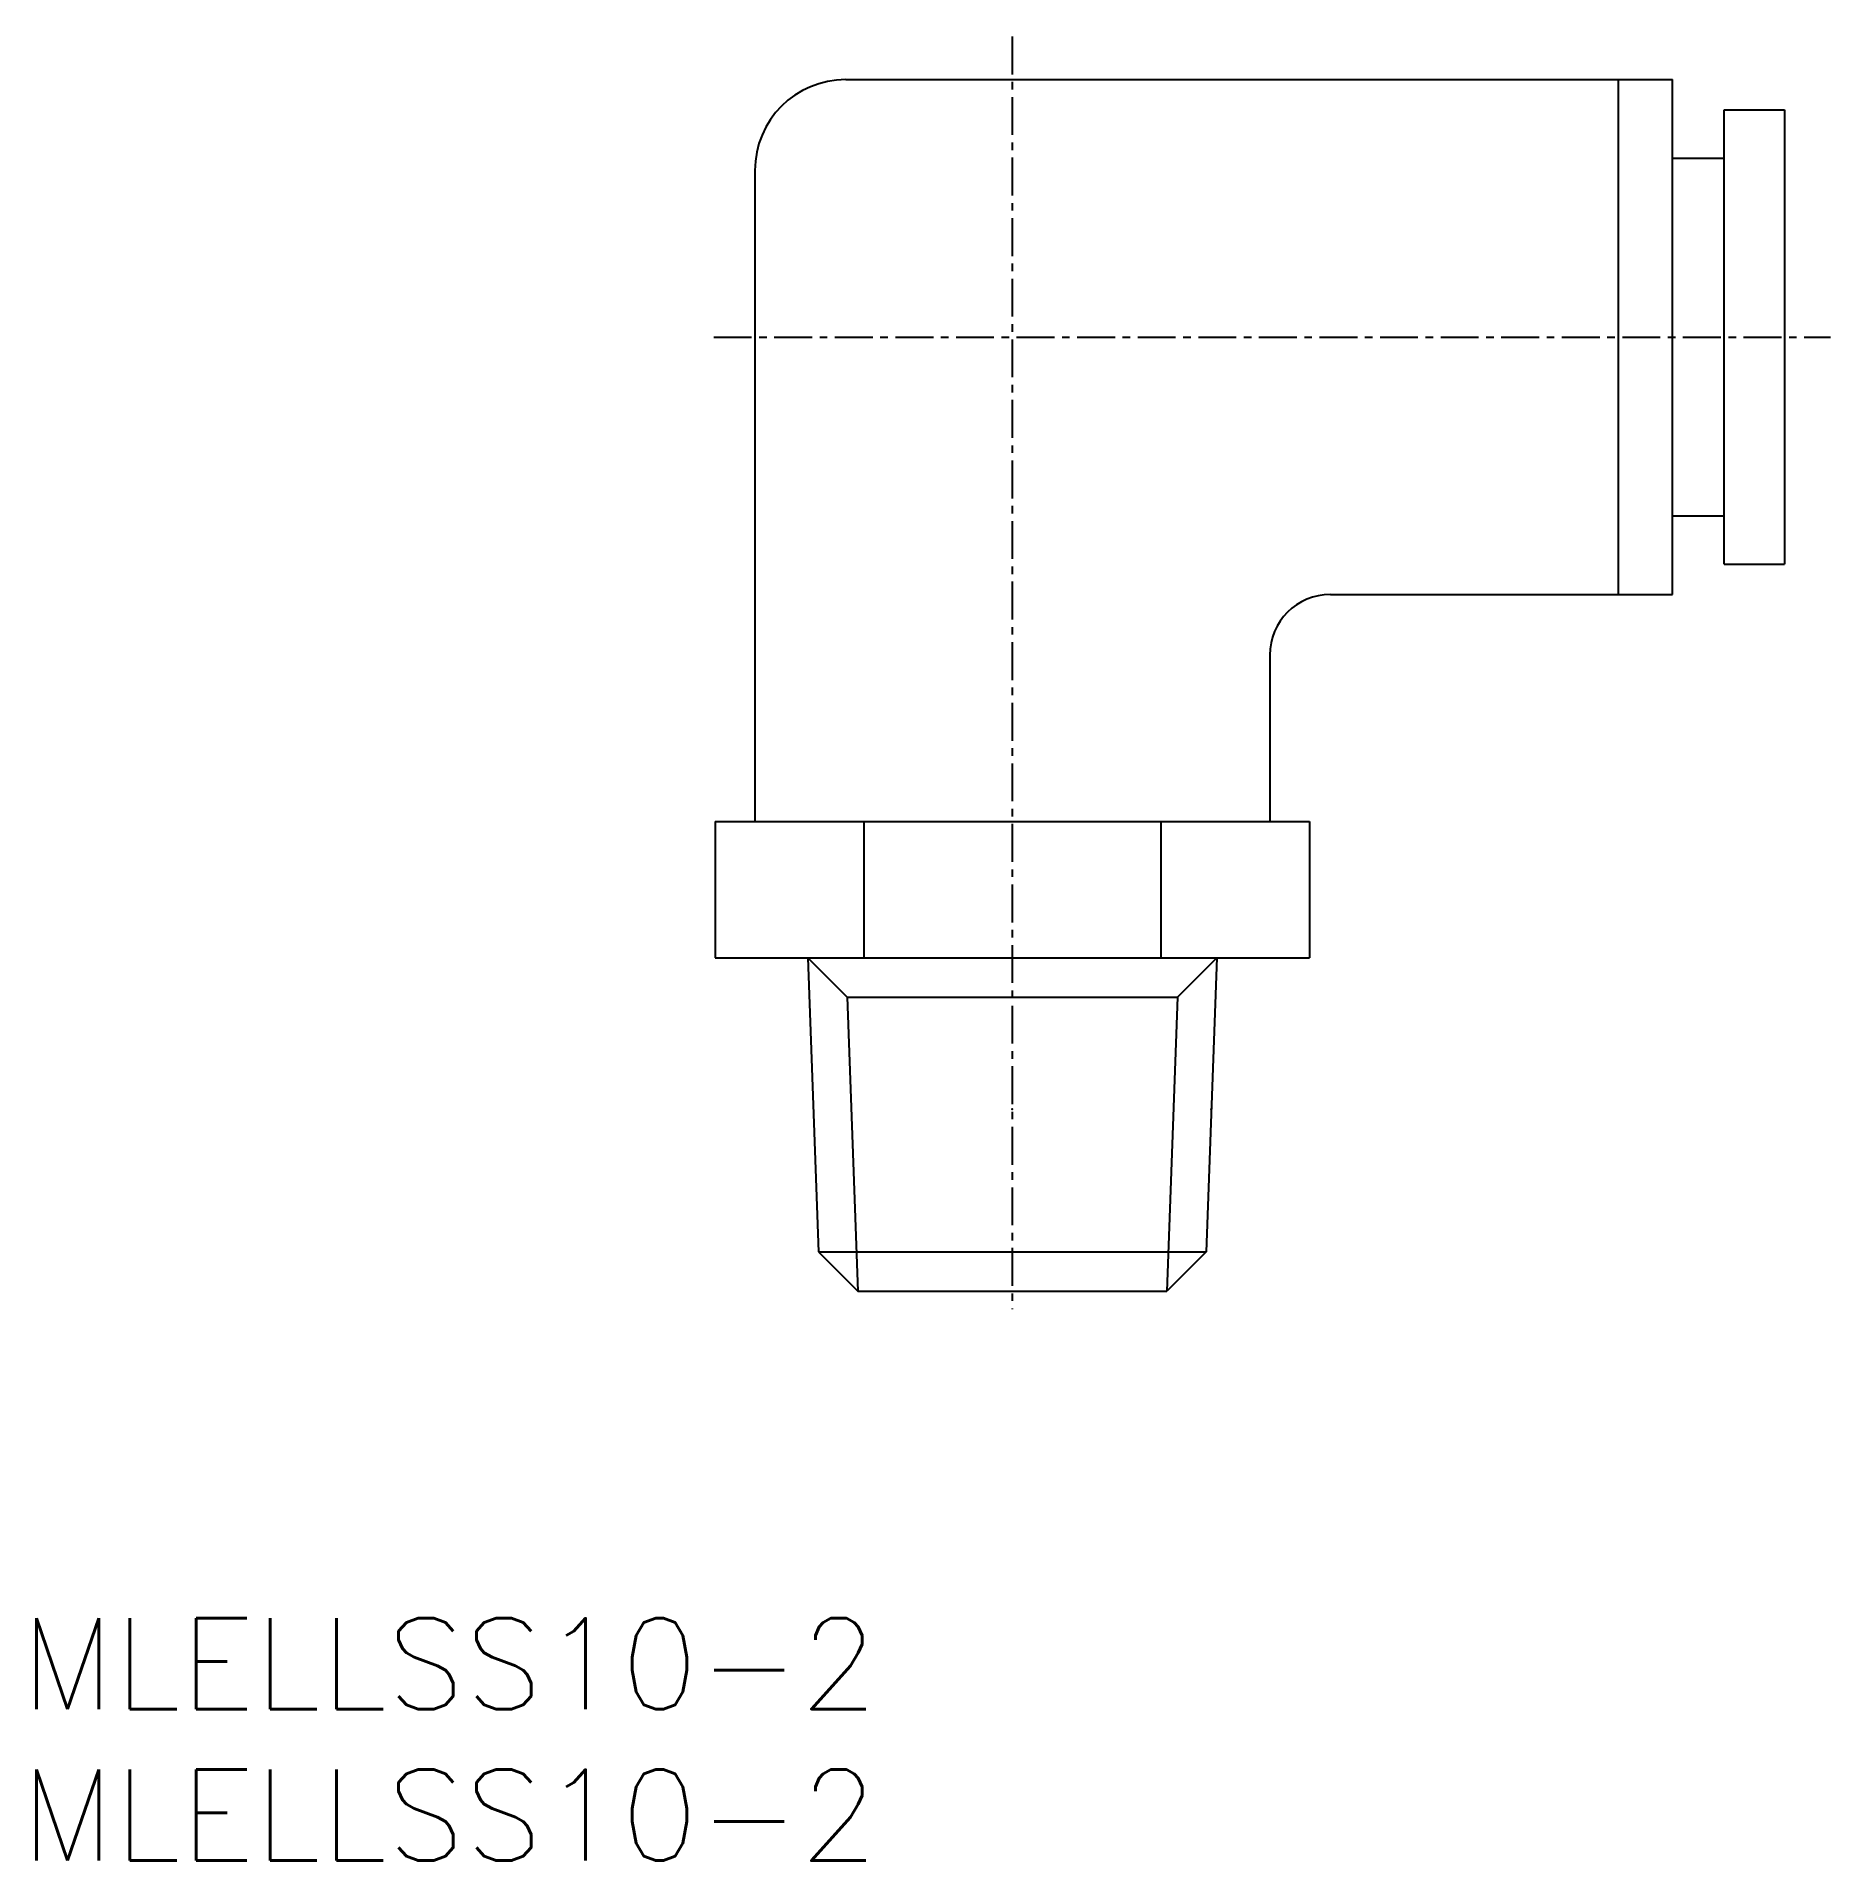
# Model space of a CAD drawing. Extents: x 0.5 to 59.7, y 0 to 60.2.
import ezdxf

# ---------------------------------------------------------------- set-up
doc = ezdxf.new("R2010")
doc.units = 0
doc.linetypes.add('CENTER', pattern=[2, 1.25, -0.25, 0.25, -0.25])
doc.layers.get('0').update_dxf_attribs({"linetype": 'CONTINUOUS'})
doc.layers.add('CENTER', color=1, linetype='CENTER')
doc.styles.get("Standard").update_dxf_attribs({"font": 'txt.shx'})

# ---------------------------------------------------------------- blocks, each defined once
blk = doc.blocks.new('*U5')
at = {"color": 7, "linetype": 'CONTINUOUS'}
blk.add_text('MLELLSS10-2', height=3, dxfattribs=at).set_placement((0, 0))
blk = doc.blocks.new('*U6')
at = {"color": 7, "linetype": 'CONTINUOUS'}
blk.add_text('MLELLSS10-2', height=3, dxfattribs=at).set_placement((0, 5))

msp = doc.modelspace()

# ---------------------------------------------------------------- linework, layer by layer
at = {"color": 7, "linetype": 'CONTINUOUS'}
for p, q in [((27.232, 58.801), (52.732, 58.801)), ((52.732, 58.801), (54.529, 58.801)), ((52.732, 58.801), (52.732, 41.801)), ((54.529, 41.801), (54.529, 58.801)), ((56.229, 42.801), (56.229, 57.801)), ((56.229, 57.801), (58.229, 57.801)), ((58.229, 57.801), (58.229, 42.801)), ((54.529, 56.201), (56.229, 56.201)), ((24.232, 55.801), (24.232, 34.301)), ((54.529, 44.401), (56.229, 44.401)), ((56.229, 42.801), (58.229, 42.801)), ((43.232, 41.801), (52.732, 41.801)), ((52.732, 41.801), (54.529, 41.801)), ((41.232, 39.801), (41.232, 34.301)), ((22.917, 34.301), (22.917, 29.801)), ((22.917, 34.301), (42.547, 34.301)), ((27.825, 34.301), (27.825, 29.801)), ((37.64, 34.301), (37.64, 29.801)), ((42.547, 34.301), (42.547, 29.801)), ((22.917, 29.801), (42.547, 29.801)), ((25.982, 29.801), (26.332, 20.101)), ((25.982, 29.801), (27.282, 28.501)), ((39.482, 29.801), (38.182, 28.501)), ((39.482, 29.801), (39.132, 20.101)), ((27.282, 28.501), (38.182, 28.501)), ((27.282, 28.501), (27.632, 18.801)), ((38.182, 28.501), (37.832, 18.801)), ((26.332, 20.101), (39.132, 20.101)), ((26.332, 20.101), (27.632, 18.801)), ((39.132, 20.101), (37.832, 18.801)), ((27.632, 18.801), (37.832, 18.801))]:
    msp.add_line(p, q, dxfattribs=at)
for centre, radius in [((27.232, 55.801), 3), ((43.232, 39.801), 2)]:
    msp.add_arc(centre, radius, 90, 180, dxfattribs=at)
at = {"color": 160, "linetype": 'CONTINUOUS'}
for p in [(32.732, 24.811), (32.732, 24.811), (39.302, 24.811)]:
    msp.add_point(p, dxfattribs=at)
at = {"layer": 'CENTER', "color": 1, "linetype": 'CENTER'}
for p, q in [((32.732, 60.224), (32.732, 18.206)), ((22.874, 50.301), (59.744, 50.301))]:
    msp.add_line(p, q, dxfattribs=at)

# ---------------------------------------------------------------- block references
at = {"color": 7, "linetype": 'CONTINUOUS'}
for name in ['*U6', '*U5']:
    msp.add_blockref(name, (0, 0), dxfattribs=at)

doc.saveas('drawing.dxf')
